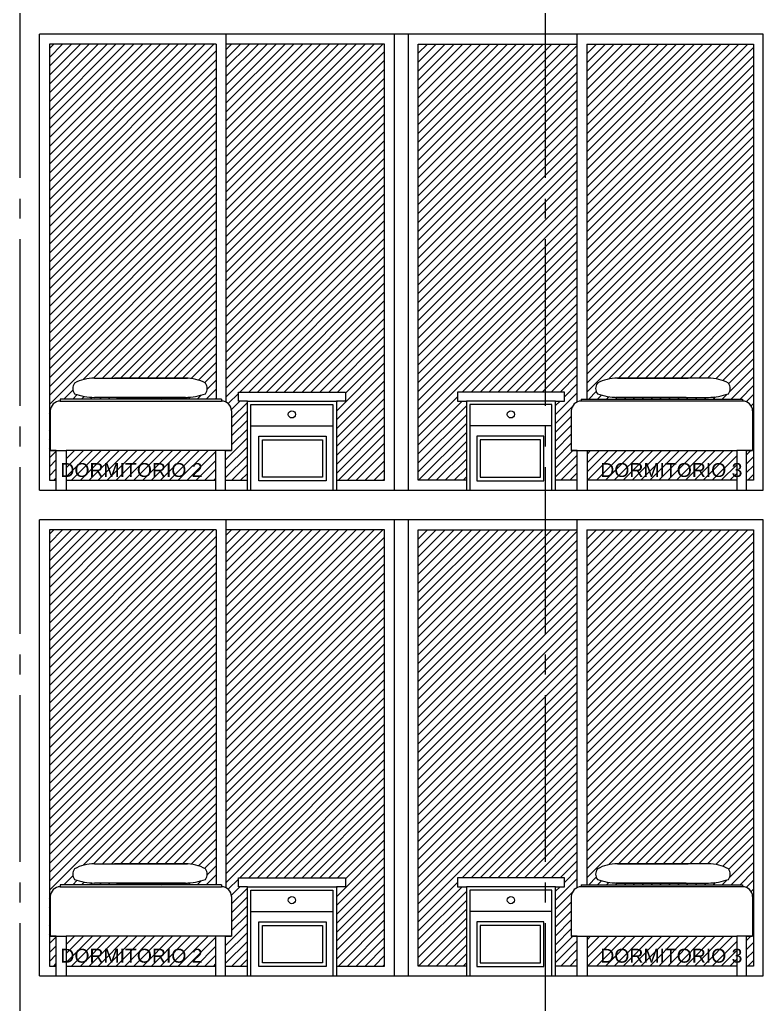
# Model space of a CAD drawing. Header units: millimetres. Extents: x 1217 to 2428, y 234 to 779.
# Drawn here: x 2234.819 to 2238.571, y 382.158 to 387.124 of the extents above; entities that cross this region are included whole.
import ezdxf

# ---------------------------------------------------------------- set-up
doc = ezdxf.new("R2010")
doc.units = ezdxf.units.MM
doc.linetypes.add('ACAD_ISO04W100', pattern=[30, 24, -3, 0, -3])
for name, color, linetype in [('0.1', 251, 'Continuous'), ('0.3', 6, 'Continuous'), ('Ejes', 8, 'Continuous'), ('MURO', 5, 'Continuous'), ('Texto', 1, 'Continuous')]:
    doc.layers.add(name, color=color, linetype=linetype)
doc.styles.get("Standard").update_dxf_attribs({"font": 'arial.ttf'})
pattern_1 = [(45, (422.4179387353875, -312.423549267773), (-0.02245064030267288, 0.02245064030267288), [])]
pattern_2 = [(45, (422.4179387353875, -314.8735492677729), (-0.02245064030267288, 0.02245064030267288), [])]

msp = doc.modelspace()

# ---------------------------------------------------------------- hatches: boundary and pattern name
at = {"layer": '0.1', "ltscale": 3}
h = msp.add_hatch(dxfattribs=at)
h.set_pattern_fill('ANSI31', color=256, scale=0.01)
h.set_pattern_definition(pattern_1)
edge = h.paths.add_edge_path()
edge.add_line((2235.809509860876, 387.000991941843), (2234.968528561855, 387.000991941843))
edge.add_line((2234.968528561855, 387.000991941843), (2234.973099947954, 385.1509919422156))
edge.add_arc((2235.023099947954, 385.1509919422153), 0.0500000000001819, 90, 179.9999999997395, ccw=False)
edge.add_line((2235.023099947954, 385.2009919422155), (2235.023086129455, 385.2109919417427))
edge.add_line((2235.023086129455, 385.2109919417427), (2235.809509860876, 385.210991942231))
edge.add_line((2235.809509860876, 385.210991942231), (2235.809509860876, 387.000991941843))
edge = h.paths.add_edge_path(flags=16)
edge.add_arc((2235.721483862543, 385.2645573443208), 0.04346014252858307, 322.3584972331713, 397.6415043925066)
edge.add_arc((2235.654944005065, 385.1062073525463), 0.2106576962042713, 61.3648222440488, 89.99999970130179)
edge.add_line((2235.654944006163, 385.3168650487505), (2235.297499618136, 385.3168650506473))
edge.add_line((2235.297499618136, 385.3168650506473), (2235.19590087464, 385.3168650506132))
edge.add_arc((2235.195900879705, 385.1062073544083), 0.2106576962048622, 90.0000013774749, 118.6351777559782)
edge.add_arc((2235.129361022226, 385.2645573461838), 0.04346014252840516, 142.3584956078494, 217.6415027675509)
edge.add_arc((2235.195900879704, 385.5037107304135), 0.2842281515700908, 249.1951985566897, 269.9999997013402)
edge.add_line((2235.195900878223, 385.2194825788434), (2235.654944003854, 385.2194825769808))
edge.add_arc((2235.654944005065, 385.5037107285538), 0.284228151572961, 269.9999997558837, 290.8048014431884)
h.paths.add_polyline_path([(2235.807499947892, 384.9509919415245), (2235.053099947924, 384.9509919410854), (2235.053099947924, 384.800991941843), (2235.807499947892, 384.800991941843)])
h.paths.add_polyline_path([(2235.003099947935, 384.9509919420293), (2234.973099947907, 384.9509919420293), (2234.973099947907, 385.1509919610788), (2234.968528561855, 387.000991941843), (2234.968528561855, 384.800991941843), (2235.003099947935, 384.800991941843)])
edge = h.paths.add_edge_path()
edge.add_line((2236.659894773511, 387.000991941843), (2235.859509860876, 387.000991941843))
edge.add_line((2235.859509860876, 387.000991941843), (2235.859509860876, 385.195886972331))
edge.add_arc((2235.837499947861, 385.1509919422159), 0.04999999999972937, -3.257127900724299e-10, 63.88346839328062, ccw=False)
edge.add_line((2235.887499947861, 385.1509919422156), (2235.887499947908, 384.9509919420293))
edge.add_line((2235.887499947908, 384.9509919420293), (2235.85749994788, 384.9509919420293))
edge.add_line((2235.85749994788, 384.9509919420293), (2235.85749994788, 384.800991941843))
edge.add_line((2235.85749994788, 384.800991941843), (2235.967317507944, 384.800991941843))
edge.add_line((2235.967317507944, 384.800991941843), (2235.967317507944, 385.2009919406398))
edge.add_line((2235.967317507944, 385.2009919406398), (2235.922317507902, 385.2009919406398))
edge.add_line((2235.922317507902, 385.2009919406398), (2235.922317507902, 385.2459919405653))
edge.add_line((2235.922317507902, 385.2459919405653), (2236.417317507897, 385.2459919405653))
edge.add_line((2236.417317507897, 385.2459919405653), (2236.462317507939, 385.2459919405653))
edge.add_line((2236.462317507939, 385.2459919405653), (2236.462317507939, 385.2009919406398))
edge.add_line((2236.462317507939, 385.2009919406398), (2236.417317507897, 385.2009919406398))
edge.add_line((2236.417317507897, 385.2009919406398), (2236.417317507897, 384.800991941843))
edge.add_line((2236.417317507897, 384.800991941843), (2236.659894773511, 384.800991941843))
edge.add_line((2236.659894773511, 384.800991941843), (2236.659894773511, 387.000991941843))
h = msp.add_hatch(dxfattribs=at)
h.set_pattern_fill('ANSI31', color=256, scale=0.01)
h.set_pattern_definition(pattern_1)
edge = h.paths.add_edge_path()
edge.add_line((2237.680279686146, 387.000991941843), (2238.521260985167, 387.000991941843))
edge.add_line((2238.521260985167, 387.000991941843), (2238.516689599068, 385.1509919422156))
edge.add_arc((2238.466689599068, 385.1509919422153), 0.0500000000001819, 360.0000000002606, 450)
edge.add_line((2238.466689599068, 385.2009919422155), (2238.466703417567, 385.2109919417427))
edge.add_line((2238.466703417567, 385.2109919417427), (2237.680279686146, 385.210991942231))
edge.add_line((2237.680279686146, 385.210991942231), (2237.680279686146, 387.000991941843))
edge = h.paths.add_edge_path(flags=16)
edge.add_arc((2237.768305684479, 385.2645573443208), 0.04346014252858307, 142.3584956074934, 217.6415027668287, ccw=False)
edge.add_arc((2237.834845541957, 385.1062073525463), 0.2106576962042713, 450.0000002986982, 478.6351777559512, ccw=False)
edge.add_line((2237.834845540859, 385.3168650487505), (2238.192289928887, 385.3168650506473))
edge.add_line((2238.192289928887, 385.3168650506473), (2238.293888672382, 385.3168650506132))
edge.add_arc((2238.293888667317, 385.1062073544083), 0.2106576962048622, 421.36482224402175, 449.9999986225251, ccw=False)
edge.add_arc((2238.360428524796, 385.2645573461838), 0.04346014252840516, 322.3584972324491, 397.6415043921505, ccw=False)
edge.add_arc((2238.293888667318, 385.5037107304135), 0.2842281515700908, 270.0000002986598, 290.8048014433102, ccw=False)
edge.add_line((2238.293888668799, 385.2194825788434), (2237.834845543168, 385.2194825769808))
edge.add_arc((2237.834845541957, 385.5037107285538), 0.284228151572961, 249.1951985568116, 270.0000002441164, ccw=False)
h.paths.add_polyline_path([(2237.68228959913, 384.9509919415245), (2238.436689599098, 384.9509919410854), (2238.436689599098, 384.800991941843), (2237.68228959913, 384.800991941843)])
h.paths.add_polyline_path([(2238.486689599087, 384.9509919420293), (2238.516689599115, 384.9509919420293), (2238.516689599115, 385.1509919610788), (2238.521260985167, 387.000991941843), (2238.521260985167, 384.800991941843), (2238.486689599087, 384.800991941843)])
edge = h.paths.add_edge_path()
edge.add_line((2236.829894773511, 387.000991941843), (2237.630279686146, 387.000991941843))
edge.add_line((2237.630279686146, 387.000991941843), (2237.630279686146, 385.195886972331))
edge.add_arc((2237.652289599161, 385.1509919422159), 0.04999999999972937, 476.1165316067194, 540.0000000003257)
edge.add_line((2237.602289599161, 385.1509919422156), (2237.602289599114, 384.9509919420293))
edge.add_line((2237.602289599114, 384.9509919420293), (2237.632289599142, 384.9509919420293))
edge.add_line((2237.632289599142, 384.9509919420293), (2237.632289599142, 384.800991941843))
edge.add_line((2237.632289599142, 384.800991941843), (2237.522472039078, 384.800991941843))
edge.add_line((2237.522472039078, 384.800991941843), (2237.522472039078, 385.2009919406398))
edge.add_line((2237.522472039078, 385.2009919406398), (2237.56747203912, 385.2009919406398))
edge.add_line((2237.56747203912, 385.2009919406398), (2237.56747203912, 385.2459919405653))
edge.add_line((2237.56747203912, 385.2459919405653), (2237.072472039125, 385.2459919405653))
edge.add_line((2237.072472039125, 385.2459919405653), (2237.027472039083, 385.2459919405653))
edge.add_line((2237.027472039083, 385.2459919405653), (2237.027472039083, 385.2009919406398))
edge.add_line((2237.027472039083, 385.2009919406398), (2237.072472039125, 385.2009919406398))
edge.add_line((2237.072472039125, 385.2009919406398), (2237.072472039125, 384.800991941843))
edge.add_line((2237.072472039125, 384.800991941843), (2236.829894773511, 384.800991941843))
edge.add_line((2236.829894773511, 384.800991941843), (2236.829894773511, 387.000991941843))
h = msp.add_hatch(dxfattribs=at)
h.set_pattern_fill('ANSI31', color=256, scale=0.01)
h.set_pattern_definition(pattern_2)
edge = h.paths.add_edge_path()
edge.add_line((2235.809509860876, 384.5509919418431), (2234.968528561855, 384.5509919418431))
edge.add_line((2234.968528561855, 384.5509919418431), (2234.973099947954, 382.7009919422156))
edge.add_arc((2235.023099947954, 382.7009919422154), 0.0500000000001819, 90, 179.9999999997395, ccw=False)
edge.add_line((2235.023099947954, 382.7509919422156), (2235.023086129455, 382.7609919417428))
edge.add_line((2235.023086129455, 382.7609919417428), (2235.809509860876, 382.760991942231))
edge.add_line((2235.809509860876, 382.760991942231), (2235.809509860876, 384.5509919418431))
edge = h.paths.add_edge_path(flags=16)
edge.add_arc((2235.721483862543, 382.8145573443209), 0.04346014252858307, 322.3584972331713, 397.6415043925066)
edge.add_arc((2235.654944005065, 382.6562073525463), 0.2106576962042713, 61.3648222440488, 89.99999970130179)
edge.add_line((2235.654944006163, 382.8668650487506), (2235.297499618136, 382.8668650506473))
edge.add_line((2235.297499618136, 382.8668650506473), (2235.19590087464, 382.8668650506132))
edge.add_arc((2235.195900879705, 382.6562073544084), 0.2106576962048622, 90.0000013774749, 118.6351777559782)
edge.add_arc((2235.129361022226, 382.8145573461838), 0.04346014252840516, 142.3584956078494, 217.6415027675509)
edge.add_arc((2235.195900879704, 383.0537107304136), 0.2842281515700908, 249.1951985566897, 269.9999997013402)
edge.add_line((2235.195900878223, 382.7694825788435), (2235.654944003854, 382.7694825769809))
edge.add_arc((2235.654944005065, 383.0537107285538), 0.284228151572961, 269.9999997558837, 290.8048014431884)
h.paths.add_polyline_path([(2235.807499947892, 382.5009919415246), (2235.053099947924, 382.5009919410854), (2235.053099947924, 382.3509919418431), (2235.807499947892, 382.3509919418431)])
h.paths.add_polyline_path([(2235.003099947935, 382.5009919420294), (2234.973099947907, 382.5009919420294), (2234.973099947907, 382.7009919610789), (2234.968528561855, 384.5509919418431), (2234.968528561855, 382.3509919418431), (2235.003099947935, 382.3509919418431)])
edge = h.paths.add_edge_path()
edge.add_line((2236.659894773511, 384.5509919418431), (2235.859509860876, 384.5509919418431))
edge.add_line((2235.859509860876, 384.5509919418431), (2235.859509860876, 382.745886972331))
edge.add_arc((2235.837499947861, 382.7009919422159), 0.04999999999972937, -3.257127900724299e-10, 63.88346839328062, ccw=False)
edge.add_line((2235.887499947861, 382.7009919422156), (2235.887499947908, 382.5009919420294))
edge.add_line((2235.887499947908, 382.5009919420294), (2235.85749994788, 382.5009919420294))
edge.add_line((2235.85749994788, 382.5009919420294), (2235.85749994788, 382.3509919418431))
edge.add_line((2235.85749994788, 382.3509919418431), (2235.967317507944, 382.3509919418431))
edge.add_line((2235.967317507944, 382.3509919418431), (2235.967317507944, 382.7509919406399))
edge.add_line((2235.967317507944, 382.7509919406399), (2235.922317507902, 382.7509919406399))
edge.add_line((2235.922317507902, 382.7509919406399), (2235.922317507902, 382.7959919405654))
edge.add_line((2235.922317507902, 382.7959919405654), (2236.417317507897, 382.7959919405654))
edge.add_line((2236.417317507897, 382.7959919405654), (2236.462317507939, 382.7959919405654))
edge.add_line((2236.462317507939, 382.7959919405654), (2236.462317507939, 382.7509919406399))
edge.add_line((2236.462317507939, 382.7509919406399), (2236.417317507897, 382.7509919406399))
edge.add_line((2236.417317507897, 382.7509919406399), (2236.417317507897, 382.3509919418431))
edge.add_line((2236.417317507897, 382.3509919418431), (2236.659894773511, 382.3509919418431))
edge.add_line((2236.659894773511, 382.3509919418431), (2236.659894773511, 384.5509919418431))
h = msp.add_hatch(dxfattribs=at)
h.set_pattern_fill('ANSI31', color=256, scale=0.01)
h.set_pattern_definition(pattern_2)
edge = h.paths.add_edge_path()
edge.add_line((2237.680279686146, 384.5509919418431), (2238.521260985167, 384.5509919418431))
edge.add_line((2238.521260985167, 384.5509919418431), (2238.516689599068, 382.7009919422156))
edge.add_arc((2238.466689599068, 382.7009919422154), 0.0500000000001819, 360.0000000002606, 450)
edge.add_line((2238.466689599068, 382.7509919422156), (2238.466703417567, 382.7609919417428))
edge.add_line((2238.466703417567, 382.7609919417428), (2237.680279686146, 382.760991942231))
edge.add_line((2237.680279686146, 382.760991942231), (2237.680279686146, 384.5509919418431))
edge = h.paths.add_edge_path(flags=16)
edge.add_arc((2237.768305684479, 382.8145573443209), 0.04346014252858307, 142.3584956074934, 217.6415027668287, ccw=False)
edge.add_arc((2237.834845541957, 382.6562073525463), 0.2106576962042713, 450.0000002986982, 478.6351777559512, ccw=False)
edge.add_line((2237.834845540859, 382.8668650487506), (2238.192289928887, 382.8668650506473))
edge.add_line((2238.192289928887, 382.8668650506473), (2238.293888672382, 382.8668650506132))
edge.add_arc((2238.293888667317, 382.6562073544084), 0.2106576962048622, 421.36482224402175, 449.9999986225251, ccw=False)
edge.add_arc((2238.360428524796, 382.8145573461838), 0.04346014252840516, 322.3584972324491, 397.6415043921505, ccw=False)
edge.add_arc((2238.293888667318, 383.0537107304136), 0.2842281515700908, 270.0000002986598, 290.8048014433102, ccw=False)
edge.add_line((2238.293888668799, 382.7694825788435), (2237.834845543168, 382.7694825769809))
edge.add_arc((2237.834845541957, 383.0537107285538), 0.284228151572961, 249.1951985568116, 270.0000002441164, ccw=False)
h.paths.add_polyline_path([(2237.68228959913, 382.5009919415246), (2238.436689599098, 382.5009919410854), (2238.436689599098, 382.3509919418431), (2237.68228959913, 382.3509919418431)])
h.paths.add_polyline_path([(2238.486689599087, 382.5009919420294), (2238.516689599115, 382.5009919420294), (2238.516689599115, 382.7009919610789), (2238.521260985167, 384.5509919418431), (2238.521260985167, 382.3509919418431), (2238.486689599087, 382.3509919418431)])
edge = h.paths.add_edge_path()
edge.add_line((2236.829894773511, 384.5509919418431), (2237.630279686146, 384.5509919418431))
edge.add_line((2237.630279686146, 384.5509919418431), (2237.630279686146, 382.745886972331))
edge.add_arc((2237.652289599161, 382.7009919422159), 0.04999999999972937, 476.1165316067194, 540.0000000003257)
edge.add_line((2237.602289599161, 382.7009919422156), (2237.602289599114, 382.5009919420294))
edge.add_line((2237.602289599114, 382.5009919420294), (2237.632289599142, 382.5009919420294))
edge.add_line((2237.632289599142, 382.5009919420294), (2237.632289599142, 382.3509919418431))
edge.add_line((2237.632289599142, 382.3509919418431), (2237.522472039078, 382.3509919418431))
edge.add_line((2237.522472039078, 382.3509919418431), (2237.522472039078, 382.7509919406399))
edge.add_line((2237.522472039078, 382.7509919406399), (2237.56747203912, 382.7509919406399))
edge.add_line((2237.56747203912, 382.7509919406399), (2237.56747203912, 382.7959919405654))
edge.add_line((2237.56747203912, 382.7959919405654), (2237.072472039125, 382.7959919405654))
edge.add_line((2237.072472039125, 382.7959919405654), (2237.027472039083, 382.7959919405654))
edge.add_line((2237.027472039083, 382.7959919405654), (2237.027472039083, 382.7509919406399))
edge.add_line((2237.027472039083, 382.7509919406399), (2237.072472039125, 382.7509919406399))
edge.add_line((2237.072472039125, 382.7509919406399), (2237.072472039125, 382.3509919418431))
edge.add_line((2237.072472039125, 382.3509919418431), (2236.829894773511, 382.3509919418431))
edge.add_line((2236.829894773511, 382.3509919418431), (2236.829894773511, 384.5509919418431))

# ---------------------------------------------------------------- linework, layer by layer
at = {"layer": '0.1', "linetype": 'ByBlock'}
for p, q in [((2235.83749994792, 385.2109919422484, -4.036098790778386e-07), (2235.023086129455, 385.2109919417427, -4.036098790778386e-07)), ((2235.023099947955, 385.200991941098, -4.036098790778386e-07), (2235.837486129419, 385.200991941098, -4.036098790778386e-07)), ((2237.652289599102, 385.2109919422484, -4.036098790778386e-07), (2238.466703417567, 385.2109919417427, -4.036098790778386e-07)), ((2238.466689599067, 385.200991941098, -4.036098790778386e-07), (2237.652303417603, 385.200991941098, -4.036098790778386e-07)), ((2234.973099947907, 385.1509919422156, -3.733460735865676e-07), (2234.973099947907, 384.9509919420293, -3.733460735865676e-07)), ((2235.887499947908, 385.1509919422156, -3.733460735865676e-07), (2235.887499947908, 384.9509919420293, -3.733460735865676e-07)), ((2237.602289599114, 385.1509919422156, -3.733460735865676e-07), (2237.602289599114, 384.9509919420293, -3.733460735865676e-07)), ((2238.516689599115, 385.1509919422156, -3.733460735865676e-07), (2238.516689599115, 384.9509919420293, -3.733460735865676e-07)), ((2234.973099947907, 384.9509919420293, -3.733460735865676e-07), (2235.053099947924, 384.9509919420293, -3.733460735865676e-07)), ((2235.003099947935, 384.9509919420293, -3.733460735865676e-07), (2234.973099947907, 384.9509919420293, -3.733460735865676e-07)), ((2235.003099947935, 384.750991941843, -3.733460735865676e-07), (2235.003099947935, 384.9509919420293, -3.733460735865676e-07)), ((2235.887499947908, 384.9509919415711, -4.036098790778386e-07), (2235.053099947923, 384.9509919410854, -4.036098790778386e-07)), ((2235.053099947924, 384.9509919420293, -3.733460735865676e-07), (2235.053099947924, 384.750991941843, -3.733460735865676e-07)), ((2235.887499947908, 384.9509919420293, -3.733460735865676e-07), (2235.807499947892, 384.9509919420293, -3.733460735865676e-07)), ((2235.85749994788, 384.9509919420293, -3.733460735865676e-07), (2235.887499947908, 384.9509919420293, -3.733460735865676e-07)), ((2235.85749994788, 384.750991941843, -3.733460735865676e-07), (2235.85749994788, 384.9509919420293, -3.733460735865676e-07)), ((2237.602289599114, 384.9509919420293, -3.733460735865676e-07), (2237.68228959913, 384.9509919420293, -3.733460735865676e-07)), ((2237.602289599114, 384.9509919415711, -4.036098790778386e-07), (2238.436689599099, 384.9509919410854, -4.036098790778386e-07)), ((2237.632289599142, 384.9509919420293, -3.733460735865676e-07), (2237.602289599114, 384.9509919420293, -3.733460735865676e-07)), ((2237.632289599142, 384.750991941843, -3.733460735865676e-07), (2237.632289599142, 384.9509919420293, -3.733460735865676e-07)), ((2238.436689599098, 384.9509919420293, -3.733460735865676e-07), (2238.436689599098, 384.750991941843, -3.733460735865676e-07)), ((2238.516689599115, 384.9509919420293, -3.733460735865676e-07), (2238.436689599098, 384.9509919420293, -3.733460735865676e-07)), ((2238.486689599087, 384.9509919420293, -3.733460735865676e-07), (2238.516689599115, 384.9509919420293, -3.733460735865676e-07)), ((2238.486689599087, 384.750991941843, -3.733460735865676e-07), (2238.486689599087, 384.9509919420293, -3.733460735865676e-07)), ((2235.83749994792, 382.7609919422484, -4.036098790778386e-07), (2235.023086129455, 382.7609919417428, -4.036098790778386e-07)), ((2235.023099947955, 382.7509919410981, -4.036098790778386e-07), (2235.837486129419, 382.7509919410981, -4.036098790778386e-07)), ((2237.652289599102, 382.7609919422484, -4.036098790778386e-07), (2238.466703417567, 382.7609919417428, -4.036098790778386e-07)), ((2238.466689599067, 382.7509919410981, -4.036098790778386e-07), (2237.652303417603, 382.7509919410981, -4.036098790778386e-07)), ((2234.973099947907, 382.7009919422156, -3.733460735865676e-07), (2234.973099947907, 382.5009919420294, -3.733460735865676e-07)), ((2235.887499947908, 382.7009919422156, -3.733460735865676e-07), (2235.887499947908, 382.5009919420294, -3.733460735865676e-07)), ((2237.602289599114, 382.7009919422156, -3.733460735865676e-07), (2237.602289599114, 382.5009919420294, -3.733460735865676e-07)), ((2238.516689599115, 382.7009919422156, -3.733460735865676e-07), (2238.516689599115, 382.5009919420294, -3.733460735865676e-07)), ((2234.973099947907, 382.5009919420294, -3.733460735865676e-07), (2235.053099947924, 382.5009919420294, -3.733460735865676e-07)), ((2235.003099947935, 382.5009919420294, -3.733460735865676e-07), (2234.973099947907, 382.5009919420294, -3.733460735865676e-07)), ((2235.003099947935, 382.3009919418431, -3.733460735865676e-07), (2235.003099947935, 382.5009919420294, -3.733460735865676e-07)), ((2235.887499947908, 382.5009919415712, -4.036098790778386e-07), (2235.053099947923, 382.5009919410854, -4.036098790778386e-07)), ((2235.053099947924, 382.5009919420294, -3.733460735865676e-07), (2235.053099947924, 382.3009919418431, -3.733460735865676e-07)), ((2235.887499947908, 382.5009919420294, -3.733460735865676e-07), (2235.807499947892, 382.5009919420294, -3.733460735865676e-07)), ((2235.85749994788, 382.5009919420294, -3.733460735865676e-07), (2235.887499947908, 382.5009919420294, -3.733460735865676e-07)), ((2235.85749994788, 382.3009919418431, -3.733460735865676e-07), (2235.85749994788, 382.5009919420294, -3.733460735865676e-07)), ((2237.602289599114, 382.5009919420294, -3.733460735865676e-07), (2237.68228959913, 382.5009919420294, -3.733460735865676e-07)), ((2237.602289599114, 382.5009919415712, -4.036098790778386e-07), (2238.436689599099, 382.5009919410854, -4.036098790778386e-07)), ((2237.632289599142, 382.5009919420294, -3.733460735865676e-07), (2237.602289599114, 382.5009919420294, -3.733460735865676e-07)), ((2237.632289599142, 382.3009919418431, -3.733460735865676e-07), (2237.632289599142, 382.5009919420294, -3.733460735865676e-07)), ((2238.436689599098, 382.5009919420294, -3.733460735865676e-07), (2238.436689599098, 382.3009919418431, -3.733460735865676e-07)), ((2238.516689599115, 382.5009919420294, -3.733460735865676e-07), (2238.436689599098, 382.5009919420294, -3.733460735865676e-07)), ((2238.486689599087, 382.5009919420294, -3.733460735865676e-07), (2238.516689599115, 382.5009919420294, -3.733460735865676e-07)), ((2238.486689599087, 382.3009919418431, -3.733460735865676e-07), (2238.486689599087, 382.5009919420294, -3.733460735865676e-07))]:
    msp.add_line(p, q, dxfattribs=at)
at = {"layer": '0.1'}
for p, q in [((2235.807499947892, 384.9509919420293, -3.733460735865676e-07), (2235.807499947892, 384.750991941843, -3.733460735865676e-07)), ((2237.68228959913, 384.9509919420293, -3.733460735865676e-07), (2237.68228959913, 384.750991941843, -3.733460735865676e-07)), ((2235.807499947892, 382.5009919420294, -3.733460735865676e-07), (2235.807499947892, 382.3009919418431, -3.733460735865676e-07)), ((2237.68228959913, 382.5009919420294, -3.733460735865676e-07), (2237.68228959913, 382.3009919418431, -3.733460735865676e-07))]:
    msp.add_line(p, q, dxfattribs=at)
at = {"layer": '0.1', "ltscale": 3, "elevation": -4.036098790778386e-07}
for points in [[(2235.859509860876, 387.050991941843), (2235.859509860876, 385.195886972331)], [(2237.630279686146, 387.050991941843), (2237.630279686146, 385.195886972331)], [(2235.809509860876, 387.000991941843), (2234.968528561855, 387.000991941843), (2234.968528561855, 384.800991941843), (2235.003099947935, 384.800991941843)], [(2235.809509860876, 387.000991941843), (2235.809509860876, 385.210991942231)], [(2236.417317507897, 384.800991941843), (2236.659894773511, 384.800991941843), (2236.659894773511, 387.000991941843), (2235.859509860876, 387.000991941843)], [(2237.072472039125, 384.800991941843), (2236.829894773511, 384.800991941843), (2236.829894773511, 387.000991941843), (2237.630279686146, 387.000991941843)], [(2237.680279686146, 387.000991941843), (2238.521260985167, 387.000991941843), (2238.521260985167, 384.800991941843), (2238.486689599087, 384.800991941843)], [(2237.680279686146, 387.000991941843), (2237.680279686146, 385.210991942231)], [(2235.053099947924, 384.800991941843), (2235.807499947892, 384.800991941843)], [(2235.85749994788, 384.800991941843), (2235.967317507944, 384.800991941843)], [(2237.632289599142, 384.800991941843), (2237.522472039078, 384.800991941843)], [(2238.436689599098, 384.800991941843), (2237.68228959913, 384.800991941843)], [(2235.859509860876, 384.6009919418431), (2235.859509860876, 382.745886972331)], [(2237.630279686146, 384.6009919418431), (2237.630279686146, 382.745886972331)], [(2235.809509860876, 384.5509919418431), (2234.968528561855, 384.5509919418431), (2234.968528561855, 382.3509919418431), (2235.003099947935, 382.3509919418431)], [(2235.809509860876, 384.5509919418431), (2235.809509860876, 382.760991942231)], [(2236.417317507897, 382.3509919418431), (2236.659894773511, 382.3509919418431), (2236.659894773511, 384.5509919418431), (2235.859509860876, 384.5509919418431)], [(2237.072472039125, 382.3509919418431), (2236.829894773511, 382.3509919418431), (2236.829894773511, 384.5509919418431), (2237.630279686146, 384.5509919418431)], [(2237.680279686146, 384.5509919418431), (2238.521260985167, 384.5509919418431), (2238.521260985167, 382.3509919418431), (2238.486689599087, 382.3509919418431)], [(2237.680279686146, 384.5509919418431), (2237.680279686146, 382.760991942231)], [(2235.053099947924, 382.3509919418431), (2235.807499947892, 382.3509919418431)], [(2235.85749994788, 382.3509919418431), (2235.967317507944, 382.3509919418431)], [(2237.632289599142, 382.3509919418431), (2237.522472039078, 382.3509919418431)], [(2238.436689599098, 382.3509919418431), (2237.68228959913, 382.3509919418431)]]:
    msp.add_lwpolyline(points, dxfattribs=at)
at = {"layer": '0.1'}
for points, elevation in [([(2235.195869021408, 385.3168650482042), (2235.664698356502, 385.3168650506473)], -4.036098790778386e-07), ([(2235.654944005065, 385.3168650487846), (2235.297499618136, 385.3168650506473)], -3.733460735865676e-07), ([(2238.293920525614, 385.3168650482042), (2237.82509119052, 385.3168650506473)], -4.036098790778386e-07), ([(2237.834845541957, 385.3168650487846), (2238.192289928887, 385.3168650506473)], -3.733460735865676e-07), ([(2235.654944005065, 385.2194825768879), (2235.195885126147, 385.2194825792801)], -3.733460735865676e-07), ([(2235.307253969572, 385.2194825768879), (2235.664698356502, 385.2194825787506)], -4.036098790778386e-07), ([(2238.18253557745, 385.2194825768879), (2237.82509119052, 385.2194825787506)], -4.036098790778386e-07), ([(2237.834845541957, 385.2194825768879), (2238.293904420875, 385.2194825792801)], -3.733460735865676e-07), ([(2235.195869021408, 382.8668650482043), (2235.664698356502, 382.8668650506473)], -4.036098790778386e-07), ([(2235.654944005065, 382.8668650487847), (2235.297499618136, 382.8668650506473)], -3.733460735865676e-07), ([(2238.293920525614, 382.8668650482043), (2237.82509119052, 382.8668650506473)], -4.036098790778386e-07), ([(2237.834845541957, 382.8668650487847), (2238.192289928887, 382.8668650506473)], -3.733460735865676e-07), ([(2235.654944005065, 382.769482576888), (2235.195885126147, 382.7694825792802)], -3.733460735865676e-07), ([(2235.307253969572, 382.769482576888), (2235.664698356502, 382.7694825787506)], -4.036098790778386e-07), ([(2238.18253557745, 382.769482576888), (2237.82509119052, 382.7694825787506)], -4.036098790778386e-07), ([(2237.834845541957, 382.769482576888), (2238.293904420875, 382.7694825792802)], -3.733460735865676e-07)]:
    msp.add_lwpolyline(points, dxfattribs=dict(at, elevation=elevation))
at = {"layer": '0.1', "linetype": 'ByBlock'}
for points, elevation in [([(2235.967317507944, 385.2009919406398), (2235.922317507902, 385.2009919406398), (2235.922317507902, 385.2459919405653), (2236.417317507897, 385.2459919405653), (2236.462317507939, 385.2459919405653), (2236.462317507939, 385.2009919406398), (2236.417317507897, 385.2009919406398)], -4.043976148220453e-07), ([(2237.522472039078, 385.2009919406398), (2237.56747203912, 385.2009919406398), (2237.56747203912, 385.2459919405653), (2237.072472039125, 385.2459919405653), (2237.027472039083, 385.2459919405653), (2237.027472039083, 385.2009919406398), (2237.072472039125, 385.2009919406398)], -4.043976148220453e-07), ([(2235.023086129455, 385.2109919418058), (2235.023099947954, 385.2009919420293)], -3.733460735865676e-07), ([(2235.83749994792, 385.2109919418058), (2235.837486129421, 385.2009919420293)], -3.733460735865676e-07), ([(2235.967317507944, 384.7509919413849), (2235.967317507944, 385.2009919406398), (2236.417317507897, 385.2009919406398), (2236.417317507897, 384.7509919413849)], -4.043976148220453e-07), ([(2235.985317507867, 384.7509919413849), (2235.985317507867, 385.1829919414147), (2236.399317507857, 385.1829919414147), (2236.399317507857, 384.7509919413849)], -4.043976148220453e-07), ([(2237.522472039078, 384.7509919413849), (2237.522472039078, 385.2009919406398), (2237.072472039125, 385.2009919406398), (2237.072472039125, 384.7509919413849)], -4.043976148220453e-07), ([(2237.504472039155, 384.7509919413849), (2237.504472039155, 385.1829919414147), (2237.090472039165, 385.1829919414147), (2237.090472039165, 384.7509919413849)], -4.043976148220453e-07), ([(2237.652289599102, 385.2109919418058), (2237.652303417601, 385.2009919420293)], -3.733460735865676e-07), ([(2238.466703417567, 385.2109919418058), (2238.466689599068, 385.2009919420293)], -3.733460735865676e-07), ([(2235.985317507867, 385.0760869243666), (2236.399317507857, 385.0760869243666)], -4.002974575809118e-07), ([(2237.504472039155, 385.0760869243666), (2237.090472039165, 385.0760869243666)], -4.002974575809118e-07), ([(2235.967317507944, 382.7509919406399), (2235.922317507902, 382.7509919406399), (2235.922317507902, 382.7959919405654), (2236.417317507897, 382.7959919405654), (2236.462317507939, 382.7959919405654), (2236.462317507939, 382.7509919406399), (2236.417317507897, 382.7509919406399)], -4.043976148220453e-07), ([(2237.522472039078, 382.7509919406399), (2237.56747203912, 382.7509919406399), (2237.56747203912, 382.7959919405654), (2237.072472039125, 382.7959919405654), (2237.027472039083, 382.7959919405654), (2237.027472039083, 382.7509919406399), (2237.072472039125, 382.7509919406399)], -4.043976148220453e-07), ([(2235.023086129455, 382.7609919418059), (2235.023099947954, 382.7509919420294)], -3.733460735865676e-07), ([(2235.83749994792, 382.7609919418059), (2235.837486129421, 382.7509919420294)], -3.733460735865676e-07), ([(2235.967317507944, 382.300991941385), (2235.967317507944, 382.7509919406399), (2236.417317507897, 382.7509919406399), (2236.417317507897, 382.300991941385)], -4.043976148220453e-07), ([(2235.985317507867, 382.300991941385), (2235.985317507867, 382.7329919414148), (2236.399317507857, 382.7329919414148), (2236.399317507857, 382.300991941385)], -4.043976148220453e-07), ([(2237.522472039078, 382.300991941385), (2237.522472039078, 382.7509919406399), (2237.072472039125, 382.7509919406399), (2237.072472039125, 382.300991941385)], -4.043976148220453e-07), ([(2237.504472039155, 382.300991941385), (2237.504472039155, 382.7329919414148), (2237.090472039165, 382.7329919414148), (2237.090472039165, 382.300991941385)], -4.043976148220453e-07), ([(2237.652289599102, 382.7609919418059), (2237.652303417601, 382.7509919420294)], -3.733460735865676e-07), ([(2238.466703417567, 382.7609919418059), (2238.466689599068, 382.7509919420294)], -3.733460735865676e-07), ([(2235.985317507867, 382.6260869243666), (2236.399317507857, 382.6260869243666)], -4.002974575809118e-07), ([(2237.504472039155, 382.6260869243666), (2237.090472039165, 382.6260869243666)], -4.002974575809118e-07)]:
    msp.add_lwpolyline(points, dxfattribs=dict(at, elevation=elevation))
at = {"layer": '0.1', "linetype": 'ByBlock', "elevation": -4.002974575809118e-07}
for points in [[(2236.025919327155, 385.0237644155993), (2236.365161879795, 385.0237644155993), (2236.365161879795, 384.7989987143799), (2236.025919327155, 384.7989987143799)], [(2237.463870219867, 385.0237644155993), (2237.124627667227, 385.0237644155993), (2237.124627667227, 384.7989987143799), (2237.463870219867, 384.7989987143799)], [(2236.043919327195, 385.0057644163742), (2236.347161879755, 385.0057644163742), (2236.347161879755, 384.816998713605), (2236.043919327195, 384.816998713605)], [(2237.445870219827, 385.0057644163742), (2237.142627667267, 385.0057644163742), (2237.142627667267, 384.816998713605), (2237.445870219827, 384.816998713605)], [(2236.025919327155, 382.5737644155994), (2236.365161879795, 382.5737644155994), (2236.365161879795, 382.3489987143799), (2236.025919327155, 382.3489987143799)], [(2236.043919327195, 382.5557644163742), (2236.347161879755, 382.5557644163742), (2236.347161879755, 382.3669987136051), (2236.043919327195, 382.3669987136051)], [(2237.463870219867, 382.5737644155994), (2237.124627667227, 382.5737644155994), (2237.124627667227, 382.3489987143799), (2237.463870219867, 382.3489987143799)], [(2237.445870219827, 382.5557644163742), (2237.142627667267, 382.5557644163742), (2237.142627667267, 382.3669987136051), (2237.445870219827, 382.3669987136051)]]:
    msp.add_lwpolyline(points, close=True, dxfattribs=at)
at = {"layer": '0.1', "linetype": 'ByBlock'}
for centre in [(2236.192317507921, 385.1335569908395, -4.002974575809118e-07), (2237.297472039102, 385.1335569908395, -4.002974575809118e-07), (2236.192317507921, 382.6835569908395, -4.002974575809118e-07), (2237.297472039102, 382.6835569908395, -4.002974575809118e-07)]:
    msp.add_circle(centre, 0.01818143930180339, dxfattribs=at)
at = {"layer": '0.1'}
for centre, radius, start, end in [((2235.195900879704, 385.1062073544076, -3.430822680952966e-07), 0.2106576962055347, 90, 118.6351779363075), ((2235.654944005065, 385.106207352545, -3.733460735865676e-07), 0.2106576962055347, 61.36482206369252, 90), ((2237.834845541957, 385.106207352545, -3.733460735865676e-07), 0.2106576962055347, 90, 118.6351779363075), ((2238.293888667318, 385.1062073544076, -3.430822680952966e-07), 0.2106576962055347, 61.36482206369243, 90), ((2235.129361022226, 385.2645573461837, -3.430822680952966e-07), 0.0434601425285245, 142.3584965435529, 217.641503456447), ((2235.721483862544, 385.264557344321, -3.733460735865676e-07), 0.0434601425285245, 322.3584965435529, 37.64150345644705), ((2237.768305684478, 385.264557344321, -3.733460735865676e-07), 0.0434601425285245, 142.3584965435526, 217.6415034564474), ((2238.360428524796, 385.2645573461837, -3.430822680952966e-07), 0.0434601425285245, 322.3584965435526, 37.64150345644741), ((2235.195900879704, 385.5037107304147, -3.430822680952966e-07), 0.284228151571254, 249.1951986211315, 270), ((2235.654944005065, 385.5037107285521, -3.733460735865676e-07), 0.284228151571254, 270, 290.8048013788684), ((2237.834845541957, 385.5037107285521, -3.733460735865676e-07), 0.284228151571254, 249.1951986211195, 270), ((2238.293888667318, 385.5037107304147, -3.430822680952966e-07), 0.284228151571254, 270, 290.8048013788805), ((2235.129361022226, 382.8145573461837, -3.430822680952966e-07), 0.0434601425285245, 142.358496543553, 217.641503456447), ((2235.195900879704, 382.6562073544077, -3.430822680952966e-07), 0.2106576962055347, 90, 118.6351779363075), ((2235.654944005065, 382.656207352545, -3.733460735865676e-07), 0.2106576962055347, 61.36482206369252, 90), ((2235.721483862544, 382.8145573443211, -3.733460735865676e-07), 0.0434601425285245, 322.3584965435529, 37.64150345644703), ((2237.768305684478, 382.8145573443211, -3.733460735865676e-07), 0.0434601425285245, 142.3584965435526, 217.6415034564474), ((2237.834845541957, 382.656207352545, -3.733460735865676e-07), 0.2106576962055347, 90, 118.6351779363075), ((2238.293888667318, 382.6562073544077, -3.430822680952966e-07), 0.2106576962055347, 61.36482206369242, 90), ((2238.360428524796, 382.8145573461837, -3.430822680952966e-07), 0.0434601425285245, 322.3584965435526, 37.64150345644741), ((2235.195900879704, 383.0537107304148, -3.430822680952966e-07), 0.284228151571254, 249.1951986211315, 270), ((2235.654944005065, 383.0537107285521, -3.733460735865676e-07), 0.284228151571254, 270, 290.8048013788684), ((2237.834845541957, 383.0537107285521, -3.733460735865676e-07), 0.284228151571254, 249.1951986211195, 270), ((2238.293888667318, 383.0537107304148, -3.430822680952966e-07), 0.284228151571254, 270, 290.8048013788805)]:
    msp.add_arc(centre, radius, start, end, dxfattribs=at)
at = {"layer": '0.1', "linetype": 'ByBlock'}
for centre, start, end in [((2235.023099947954, 385.1509919422156, -3.733460735865676e-07), 90, 180), ((2235.837499947861, 385.1509919422156, -3.733460735865676e-07), 0, 90), ((2237.652289599161, 385.1509919422156, -3.733460735865676e-07), 90, 180), ((2238.466689599068, 385.1509919422156, -3.733460735865676e-07), 0, 90), ((2235.023099947954, 382.7009919422156, -3.733460735865676e-07), 90, 180), ((2235.837499947861, 382.7009919422156, -3.733460735865676e-07), 0, 90), ((2237.652289599161, 382.7009919422156, -3.733460735865676e-07), 90, 180), ((2238.466689599068, 382.7009919422156, -3.733460735865676e-07), 0, 90)]:
    msp.add_arc(centre, 0.05, start, end, dxfattribs=at)
at = {"layer": '0.3', "ltscale": 3}
for points, elevation in [([(2236.709894773511, 384.750991941843), (2236.709894773511, 387.0509921429105)], -3.300905699420139e-07), ([(2236.779894773511, 384.750991941843), (2236.779894773511, 387.0509921429105)], -3.299183465227522e-07), ([(2236.709894773511, 382.3009919418431), (2236.709894773511, 384.6009921429106)], -3.300905699420139e-07), ([(2236.779894773511, 382.3009919418431), (2236.779894773511, 384.6009921429106)], -3.299183465227522e-07)]:
    msp.add_lwpolyline(points, dxfattribs=dict(at, elevation=elevation))
at = {"layer": 'Ejes', "linetype": 'ACAD_ISO04W100', "ltscale": 0.035}
for points, elevation in [([(2234.818529225468, 400.966637271952), (2234.818529225468, 371.9865972006809)], -2.88443378748819e-07), ([(2237.470665354315, 400.966637271952), (2237.470665354315, 371.9856876156734)], -2.302346991118128e-07)]:
    msp.add_lwpolyline(points, dxfattribs=dict(at, elevation=elevation))
at = {"layer": 'MURO', "ltscale": 3}
for points, elevation in [([(2238.571088173407, 387.0509921429104), (2234.918528561855, 387.0509921429104)], -3.126565208273516e-07), ([(2238.571088173407, 387.0509921429102), (2234.918528561855, 387.0509921429103)], -2.853021549640859e-07), ([(2234.918528561855, 384.750991941843), (2234.918528561854, 387.0509921429105)], -3.763048209370821e-07), ([(2238.571088173407, 384.750991941843), (2238.571088173407, 387.0509921429105)], -3.789274591716894e-07), ([(2234.918528561855, 384.750991941843), (2238.571088173407, 384.750991941843)], -3.763048209370821e-07), ([(2234.918528561855, 382.3009919418431), (2234.918528561854, 384.6009921429106)], -3.763048209370821e-07), ([(2238.571088173407, 384.6009919418429), (2234.918528561855, 384.6009919418429)], -3.958883015928848e-07), ([(2238.571088173407, 384.6009919418427), (2234.918528561855, 384.6009919418428)], -3.685339357296191e-07), ([(2238.571088173407, 382.3009919418431), (2238.571088173407, 384.6009921429106)], -3.789274591716894e-07), ([(2234.918528561855, 382.3009919418431), (2238.571088173407, 382.3009919418431)], -3.763048209370821e-07)]:
    msp.add_lwpolyline(points, dxfattribs=dict(at, elevation=elevation))

# ---------------------------------------------------------------- texts
at = {"layer": 'Texto', "char_height": 0.07, "width": 1.022383926178792, "attachment_point": 5}
for s, insert in [('DORMITORIO 2', (2235.382660773635, 384.8524082735089, -4.982776825924956e-07)), ('DORMITORIO 3', (2238.107128773387, 384.8524082735089, -4.982776825924956e-07)), ('DORMITORIO 2', (2235.382660773635, 382.402408273509, -4.982776825924956e-07)), ('DORMITORIO 3', (2238.107128773387, 382.402408273509, -4.982776825924956e-07))]:
    msp.add_mtext(s, dxfattribs=dict(at, insert=insert))

doc.saveas('drawing.dxf')
